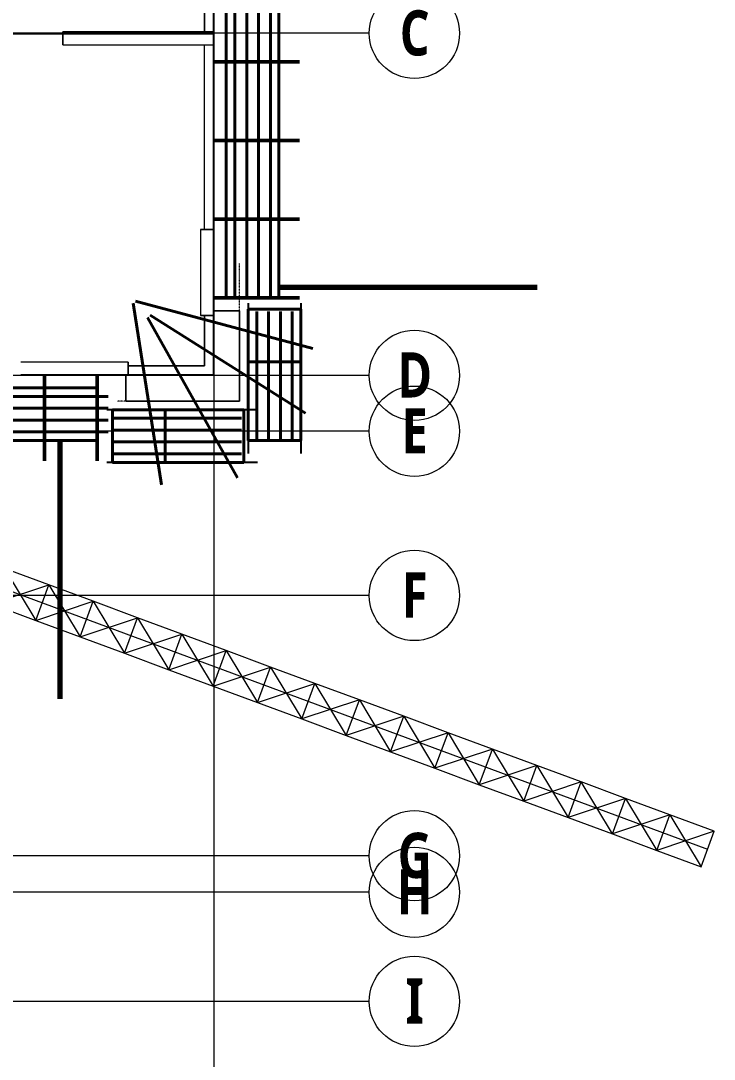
# Model space of a CAD drawing. Header units: millimetres. Extents: x -41779 to 122129, y -6962 to 59838.
# Drawn here: x 68493 to 84619, y 16936 to 41072 of the extents above; entities that cross this region are included whole.
import ezdxf

# ---------------------------------------------------------------- set-up
doc = ezdxf.new("R2010")
doc.units = ezdxf.units.MM
doc.linetypes.add('Dash', pattern=[6.35, 3.175, -3.175])
doc.linetypes.add('Grid Line', pattern=[10, 8, -1, 0, -1])
for name, color, linetype, lineweight in [('A-DETL', 90, 'Continuous', 5), ('A-DETL-HDLN', 90, 'Dash', 5), ('A-FLOR', 192, 'Continuous', 5), ('A-WALL', 113, 'Continuous', 15), ('S-BEAM', 12, 'Continuous', 15), ('S-GRID', 1, 'Continuous', 5), ('S-GRID-IDEN', 1, 'Continuous', 9), ('Site Planning 180317_dwg', 8, 'Continuous', 5), ('VATLIEU', 32, 'Continuous', 13)]:
    doc.layers.add(name, color=color, linetype=linetype, lineweight=lineweight)
doc.styles.add('Roboto_B', font='Roboto-Bold.ttf', dxfattribs={"width": 0.8, "height": 1050})

# ---------------------------------------------------------------- blocks, each defined once
blk = doc.blocks.new('BMS-SUPPER STRUCTURE_180317_rvt-1-Level 2 -  FRAME')
at = {"layer": 'A-FLOR', "color": 9}
for p, q in [((72973, 47891), (72973, 40816)), ((72973, 40816), (72973, 40771)), ((69473, 40771), (62733, 40771)), ((62733, 40771), (69473, 40771)), ((72973, 40771), (69473, 40771)), ((69473, 40771), (72973, 40771)), ((72973, 40771), (72973, 40516)), ((72973, 40516), (72973, 36221)), ((72973, 36221), (72973, 34331)), ((72973, 34221), (72973, 34331)), ((72973, 34331), (73583, 34331)), ((72973, 34331), (72973, 34221)), ((72973, 34331), (72973, 34221)), ((73583, 34331), (73583, 32231)), ((72763, 34221), (72763, 33051)), ((72973, 32841), (72973, 34221)), ((72973, 34221), (72973, 32841)), ((70933, 32841), (68493, 32841)), ((70933, 32231), (70933, 32841)), ((70993, 32841), (70933, 32841)), ((72763, 33051), (70993, 33051)), ((70993, 32841), (72973, 32841)), ((72973, 32841), (70993, 32841)), ((73583, 32231), (70933, 32231))]:
    blk.add_line(p, q, dxfattribs=at)
at = {"layer": 'A-FLOR', "color": 55}
for p, q in [((72973, 40816), (72973, 47891)), ((62733, 40771), (69473, 40771)), ((69473, 40771), (62733, 40771)), ((72973, 36221), (72973, 40516)), ((73583, 34331), (72973, 34331)), ((73583, 32231), (73583, 34331)), ((72763, 33051), (72763, 34221)), ((70933, 32841), (70933, 32231)), ((70993, 33051), (72763, 33051)), ((70933, 32231), (73583, 32231))]:
    blk.add_line(p, q, dxfattribs=at)
at = {"layer": 'A-FLOR', "color": 43}
for p, q in [((72973, 40771), (72973, 40816)), ((69473, 40771), (72973, 40771)), ((72973, 40771), (69473, 40771)), ((72973, 40516), (72973, 40771)), ((72973, 34221), (72973, 36221)), ((72763, 34221), (72973, 34221)), ((68493, 32841), (70993, 32841)), ((70993, 32841), (70993, 33051))]:
    blk.add_line(p, q, dxfattribs=at)
at = {"layer": 'A-FLOR', "color": 50}
for p, q in [((72973, 34221), (72763, 34221)), ((70933, 32841), (70993, 32841)), ((70993, 32841), (70933, 32841)), ((70993, 33051), (70993, 32841))]:
    blk.add_line(p, q, dxfattribs=at)
at = {"layer": 'A-WALL', "color": 8, "lineweight": 18}
for p, q in [((72973, 40816), (69473, 40816)), ((69473, 40816), (69473, 40516)), ((72973, 40516), (72973, 40816)), ((69473, 40516), (72973, 40516)), ((72673, 36221), (72673, 34221)), ((72973, 36221), (72673, 36221)), ((72973, 34221), (72973, 36221)), ((72673, 34221), (72973, 34221)), ((70993, 33141), (68493, 33141)), ((70993, 32841), (70993, 33141)), ((68493, 32841), (70993, 32841))]:
    blk.add_line(p, q, dxfattribs=at)
at = {"layer": 'A-WALL', "color": 253, "lineweight": 13}
for p, q in [((69473, 40516), (69473, 40816)), ((72973, 40816), (69473, 40816)), ((72973, 40816), (72973, 40516)), ((69473, 40516), (72973, 40516)), ((72673, 36221), (72673, 34221)), ((72673, 36221), (72973, 36221)), ((72973, 34221), (72973, 36221)), ((72973, 34221), (72673, 34221)), ((70993, 33141), (68493, 33141)), ((70993, 33141), (70993, 32841)), ((68493, 32841), (70993, 32841))]:
    blk.add_line(p, q, dxfattribs=at)
at = {"layer": 'S-BEAM', "color": 135, "lineweight": 13}
for p, q in [((72763, 47891), (72763, 40816)), ((72973, 40816), (72973, 47891)), ((72763, 34221), (72763, 33051)), ((72973, 33051), (72973, 34221)), ((72763, 33051), (70993, 33051)), ((70993, 32841), (72973, 32841)), ((72973, 32841), (72973, 33051))]:
    blk.add_line(p, q, dxfattribs=at)
at = {"layer": 'S-BEAM', "color": 254, "lineweight": 13}
for p, q in [((72763, 40816), (72763, 47891)), ((72973, 40816), (72973, 47891)), ((72973, 40816), (72763, 40816)), ((72763, 36221), (72763, 40516)), ((72763, 40516), (72965, 40516)), ((72965, 40516), (72973, 40516)), ((72973, 36221), (72973, 40516)), ((72763, 36221), (72973, 36221)), ((72973, 36221), (72763, 36221)), ((72763, 33051), (72763, 34221)), ((72973, 33051), (72973, 34221)), ((70993, 33051), (72763, 33051)), ((70993, 32841), (72973, 32841)), ((72973, 33051), (72973, 32841))]:
    blk.add_line(p, q, dxfattribs=at)
at = {"layer": 'S-BEAM', "color": 253, "lineweight": 13}
for p, q in [((72763, 40816), (72973, 40816)), ((72763, 36221), (72763, 40516)), ((72973, 40516), (72973, 36221)), ((72763, 34221), (72973, 34221)), ((70993, 32841), (70993, 33051))]:
    blk.add_line(p, q, dxfattribs=at)
at = {"layer": 'S-BEAM', "color": 10, "lineweight": 13}
for p, q in [((72763, 40516), (72965, 40516)), ((72965, 40516), (72973, 40516)), ((72973, 34221), (72763, 34221)), ((70993, 33051), (70993, 32841))]:
    blk.add_line(p, q, dxfattribs=at)
blk = doc.blocks.new('Site Planning 180317_dwg_TC1-985155-Level 2 -  FRAME')
at = {"layer": 'VATLIEU', "color": 254}
for p, q in [((1157710, -341911), (1209299, -361003)), ((1192641, -355307), (1193978, -354864)), ((1193673, -355689), (1195010, -355245)), ((1194705, -356071), (1196042, -355627)), ((1195736, -356453), (1197073, -356009)), ((1196768, -356834), (1198105, -356391)), ((1197800, -357216), (1199137, -356772)), ((1198831, -357598), (1200168, -357154)), ((1200168, -357154), (1200894, -358361)), ((1201200, -357536), (1201926, -358743)), ((1202231, -357918), (1202958, -359125)), ((1203263, -358299), (1203989, -359507)), ((1204294, -358681), (1205021, -359888)), ((1205326, -359062), (1206052, -360270)), ((1207389, -359826), (1208115, -361033)), ((1208421, -360207), (1209147, -361415))]:
    blk.add_line(p, q, dxfattribs=at)
at = {"layer": 'VATLIEU', "color": 254, "flags": 128}
for points in [[(1191915, -354100), (1192641, -355307), (1193673, -355689), (1193978, -354864), (1192947, -354482)], [(1192947, -354482), (1193673, -355689), (1194705, -356071), (1195010, -355245), (1193979, -354864)], [(1193979, -354864), (1194705, -356071), (1195736, -356453), (1196042, -355627), (1195010, -355245)], [(1195010, -355245), (1195736, -356453), (1196768, -356834), (1197073, -356009), (1196042, -355627)], [(1196042, -355627), (1196768, -356834), (1197800, -357216), (1198105, -356391), (1197073, -356009)], [(1197073, -356009), (1197800, -357216), (1198831, -357598), (1199137, -356772), (1198105, -356391)], [(1198105, -356391), (1198831, -357598), (1199863, -357980), (1200168, -357154), (1199137, -356772)], [(1199137, -356773), (1199863, -357980), (1200894, -358361), (1201200, -357536), (1200168, -357154)], [(1205326, -359063), (1203989, -359507), (1205021, -359888), (1205326, -359063), (1204294, -358681), (1202957, -359125), (1203989, -359507), (1204294, -358681), (1203263, -358299), (1201926, -358743), (1202958, -359125), (1203263, -358299), (1202231, -357918), (1200894, -358361), (1201926, -358743), (1202231, -357918), (1201200, -357536), (1199863, -357980)], [(1207084, -360651), (1206358, -359444), (1205021, -359888), (1206052, -360270), (1206358, -359444), (1205326, -359062)], [(1208421, -360207), (1207084, -360651), (1208115, -361033), (1208421, -360207), (1207389, -359826), (1206052, -360269), (1207084, -360651), (1207389, -359826), (1206358, -359444)], [(1209452, -360589), (1208115, -361033), (1209147, -361415), (1209452, -360589), (1208421, -360207)]]:
    blk.add_lwpolyline(points, dxfattribs=at)
blk = doc.blocks.new('Site Planning 180317_dwg-985132-Level 2 -  FRAME')
blk.add_blockref('Site Planning 180317_dwg_TC1-985155-Level 2 -  FRAME', (-181797, -295553))
blk = doc.blocks.new('Grid - Circle-565542-Level 2 -  FRAME')
at = {"layer": 'S-GRID-IDEN'}
blk.add_circle((0, 0), 3.5, dxfattribs=at)

msp = doc.modelspace()

# ---------------------------------------------------------------- linework, layer by layer
at = {"layer": 'A-DETL', "lineweight": 40}
for p, q in [((73472, 38631), (73472, 42631)), ((73747, 38631), (73747, 42631)), ((74022, 38631), (74022, 42631)), ((74297, 38631), (74297, 42631)), ((73273, 40121), (73273, 41951)), ((74498, 40121), (74498, 41951)), ((73273, 38291), (73273, 40121)), ((74498, 38291), (74498, 40121)), ((73472, 34631), (73472, 38631)), ((73747, 34631), (73747, 38631)), ((74022, 34631), (74022, 38631)), ((74297, 34631), (74297, 38631)), ((73273, 36461), (73273, 38291)), ((74498, 36461), (74498, 38291)), ((73273, 34631), (73273, 36461)), ((74498, 34631), (74498, 36461)), ((71158, 34554), (75283, 33451)), ((71106, 34507), (71765, 30288)), ((73783, 34371), (75008, 34371)), ((73783, 33146), (73783, 34371)), ((73982, 31316), (73982, 34316)), ((74257, 31316), (74257, 34316)), ((74532, 31316), (74532, 34316)), ((74807, 31316), (74807, 34316)), ((75008, 33146), (75008, 34371)), ((71443, 34172), (73535, 30450)), ((75112, 31949), (71501, 34228)), ((73783, 33146), (75008, 33146)), ((73783, 31316), (73783, 33146)), ((75008, 31316), (75008, 33146)), ((67823, 32541), (69048, 32541)), ((69048, 32541), (70273, 32541)), ((66523, 32342), (70523, 32342)), ((66523, 32067), (70523, 32067)), ((70628, 30806), (70628, 32031)), ((71853, 32031), (70628, 32031)), ((71853, 30806), (71853, 32031)), ((73683, 32031), (71853, 32031)), ((73683, 30806), (73683, 32031)), ((66523, 31792), (70523, 31792)), ((73628, 31832), (70628, 31832)), ((66523, 31517), (70523, 31517)), ((73628, 31557), (70628, 31557)), ((67823, 31316), (69048, 31316)), ((69048, 31316), (70273, 31316)), ((73628, 31282), (70628, 31282)), ((73783, 31316), (75008, 31316)), ((73628, 31007), (70628, 31007)), ((71853, 30806), (70628, 30806)), ((73683, 30806), (71853, 30806))]:
    msp.add_line(p, q, dxfattribs=at)
at = {"layer": 'A-DETL', "lineweight": 50}
for p, q in [((72973, 40121), (74973, 40121)), ((72973, 38291), (74973, 38291)), ((72973, 36461), (74973, 36461)), ((72973, 34631), (74973, 34631)), ((69048, 32841), (69048, 30841)), ((70273, 32841), (70273, 30841))]:
    msp.add_line(p, q, dxfattribs=at)
at = {"layer": 'A-DETL', "lineweight": 70}
for p, q in [((74498, 34881), (80498, 34881)), ((69403, 31316), (69403, 25316))]:
    msp.add_line(p, q, dxfattribs=at)
at = {"layer": 'A-DETL', "lineweight": 25}
for p, q in [((73783, 34511), (73783, 31011)), ((75008, 34511), (75008, 31011)), ((73996, 32031), (70496, 32031)), ((73996, 30806), (70496, 30806))]:
    msp.add_line(p, q, dxfattribs=at)
at = {"layer": 'A-DETL-HDLN'}
for q in [(73583, 35431), (70733, 32231)]:
    msp.add_line((73583, 32231), q, dxfattribs=at)
at = {"layer": 'S-GRID', "linetype": 'Grid Line'}
for p, q in [((72983, 55247), (72983, -1908)), ((76597, 40781), (-26915, 40781)), ((76597, 32831), (-26915, 32831)), ((76597, 31531), (-26915, 31531)), ((76597, 27716), (-26915, 27716)), ((76597, 21666), (-26915, 21666)), ((76597, 20816), (-26915, 20816)), ((76597, 18281), (-26915, 18281))]:
    msp.add_line(p, q, dxfattribs=at)

# ---------------------------------------------------------------- block references
at = {"lineweight": 5}
msp.add_blockref('BMS-SUPPER STRUCTURE_180317_rvt-1-Level 2 -  FRAME', (0, 0), dxfattribs=at)
at = {"layer": 'S-GRID-IDEN', "xscale": 299.9999999999997, "yscale": 299.9999999999997, "zscale": 299.9999999999997, "rotation": 90}
for p in [(77647, 40781), (77647, 32831), (77647, 31531), (77647, 27716), (77647, 21666), (77647, 20816), (77647, 18281)]:
    msp.add_blockref('Grid - Circle-565542-Level 2 -  FRAME', p, dxfattribs=at)
at = {"layer": 'Site Planning 180317_dwg', "color": 254, "lineweight": 13}
msp.add_blockref('Site Planning 180317_dwg-985132-Level 2 -  FRAME', (-943036, 678377), dxfattribs=at)

# ---------------------------------------------------------------- texts
at = {"layer": 'S-GRID-IDEN', "lineweight": 5, "char_height": 1050, "attachment_point": 2, "line_spacing_factor": 1.016846, "style": 'Roboto_B'}
for s, insert, width in [('\\fRoboto|b1|i0|c0|p2|;\\W.8;C', (77654, 41315), 900.17), ('\\fRoboto|b1|i0|c0|p2|;\\W.8;D', (77654, 33365), 939.88), ('\\fRoboto|b1|i0|c0|p2|;\\W.8;E', (77654, 32065), 781.03), ('\\fRoboto|b1|i0|c0|p2|;\\W.8;F', (77654, 28250), 781.03), ('\\fRoboto|b1|i0|c0|p2|;\\W.8;G', (77654, 22200), 939.88), ('\\fRoboto|b1|i0|c0|p2|;\\W.8;H', (77654, 21350), 992.83), ('\\fRoboto|b1|i0|c0|p2|;\\W.8;I', (77654, 18815), 410.37)]:
    msp.add_mtext(s, dxfattribs=dict(at, insert=insert, width=width))

doc.saveas('drawing.dxf')
